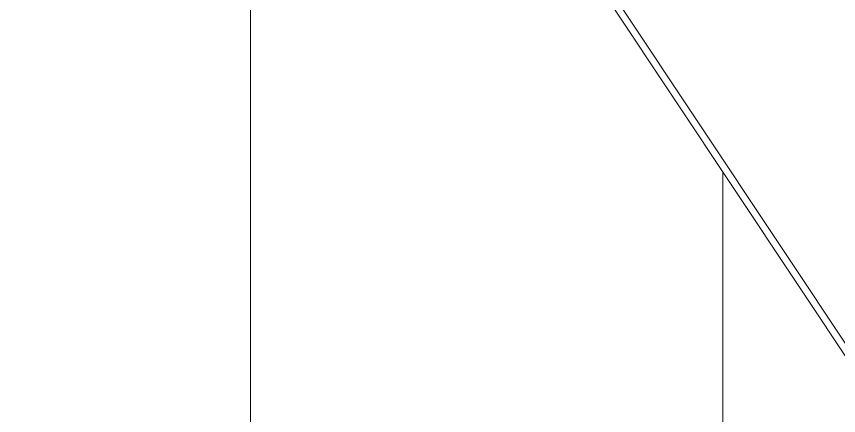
# Model space of a CAD drawing. Extents: x -181672 to 290600, y -29000 to 395522.
# Drawn here: x 6609.2 to 6693.2, y 37526.5 to 37567.3 of the extents above; entities that cross this region are included whole.
import ezdxf

# ---------------------------------------------------------------- set-up
doc = ezdxf.new("R2010")
doc.units = 0
doc.header["$LTSCALE"] = 10
doc.layers.add('XFM7Q20PCW-200K$0$PCW EQ', color=22, linetype='Continuous', lineweight=9)

# ---------------------------------------------------------------- blocks, each defined once
blk = doc.blocks.new('XFM7Q20PCW-200K$0$漢唐美光 8NHV4A-10FDA-NC150-M - 漢唐美光 8NHV4A-10FDA-NC150-M-V1107-CUB_L40')
for p, q in [((-441.852, -50.456), (-480.847, -76.377)), ((-441.172, -50.87), (-480.731, -77.166)), ((-463.622, -65.794), (-416.517, -65.794)), ((-417.537, -114.094), (-502.149, -114.094))]:
    blk.add_line(p, q)
blk.add_circle((-526.149, -89.944), 379.979)
for radius, start, end in [(117.511, 0, 180), (116.611, 0, 180), (117.511, 180, 0), (116.611, 180, 0)]:
    blk.add_arc((-526.149, -89.944), radius, start, end)
blk = doc.blocks.new('XFM7Q20PCW-200K')
at = {"layer": 'XFM7Q20PCW-200K$0$PCW EQ', "rotation": 270}
blk.add_blockref('XFM7Q20PCW-200K$0$漢唐美光 8NHV4A-10FDA-NC150-M - 漢唐美光 8NHV4A-10FDA-NC150-M-V1107-CUB_L40', (6747.224, 37087.716), dxfattribs=at)

msp = doc.modelspace()

# ---------------------------------------------------------------- block references
msp.add_blockref('XFM7Q20PCW-200K', (0, 0))

doc.saveas('drawing.dxf')
